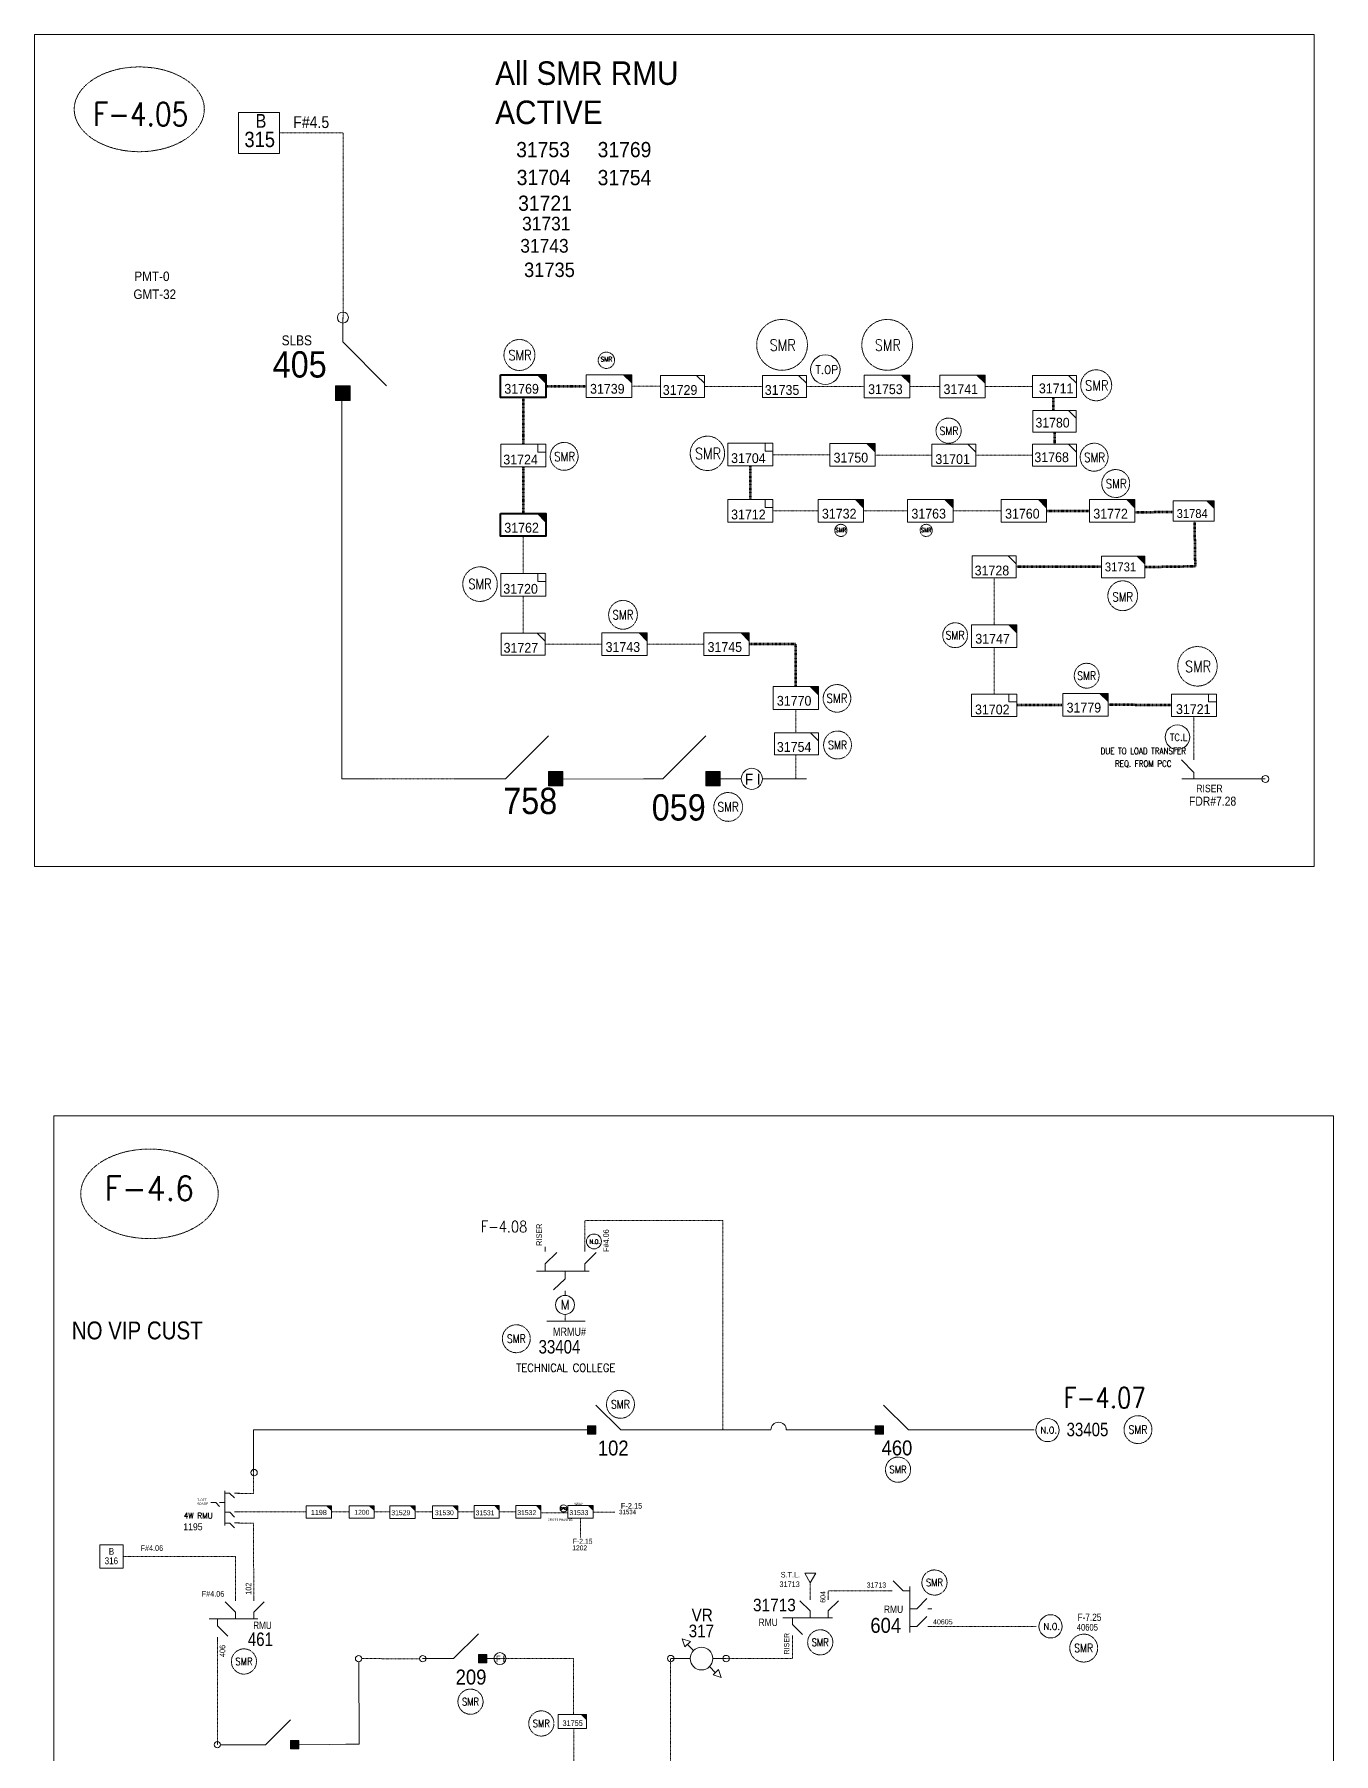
# Model space of a CAD drawing. Header units: metres. Extents: x 65984 to 144644, y -19036 to 23726.
# Drawn here: x 108227 to 110024, y 8003 to 10381 of the extents above; entities that cross this region are included whole.
import ezdxf
from ezdxf.enums import TextEntityAlignment as Align

# ---------------------------------------------------------------- set-up
doc = ezdxf.new("R2010")
doc.units = ezdxf.units.M
doc.header["$MEASUREMENT"] = 0
doc.linetypes.add('DGN Style 3', pattern=[0.013877, 0, -0.013877])
doc.linetypes.add('DGN Style 4', pattern=[1.6, 0.8, -0.4, 0, -0.4])
doc.layers.get('0').update_dxf_attribs({"color": 95, "lineweight": 40})
for name, color, linetype, lineweight in [('ABS', 7, 'Continuous', 40), ('ABS NUMBER', 112, 'Continuous', 30), ('d_eos', 111, 'Continuous', 40), ('d_eos no', 121, 'Continuous', 40), ('d_switch', 95, 'Continuous', 40), ('d_tf', 1, 'Continuous', 40), ('d_tf no', 6, 'Continuous', 40), ('d_ug cable', 95, 'Continuous', 40), ('d_unit sub', 7, 'Continuous', 40), ('d_village name', 7, 'Continuous', 40), ('EARTH FAULT INDICATOR', 95, 'Continuous', 40), ('FDR  2  03', 240, 'Continuous', 40), ('FDR  4  02', 126, 'Continuous', 40), ('FDR  4  06', 36, 'Continuous', 40), ('fedr no', 95, 'Continuous', 40), ('FUSE CUT OUT', 2, 'Continuous', 40), ('GRID STATION  04', 7, 'Continuous', 40), ('GRID STATION 01', 7, 'Continuous', 40), ('Level 37', 7, 'Continuous', 0), ('O H MAIN FEEDER', 4, 'Continuous', 100), ('REGULATOR', 5, 'Continuous', 40), ('SW N O', 114, 'Continuous', 30)]:
    doc.layers.add(name, color=color, linetype=linetype, lineweight=lineweight)
doc.styles.add('NASKHF', font='naskhf.shx', dxfattribs={"height": 8})
doc.styles.add('Style-Andalus', font='andlso.ttf')
doc.styles.add('Style-Arial', font='arial.ttf')
doc.styles.add('Style-ENGINEERING', font='ENGINEERING.shx')
doc.styles.add('Style-msdefault', font='msdefault.shx')
doc.styles.add('Style-simplex', font='simplex.shx')
doc.styles.add('Style-STANDARD', font='STANDARD.shx')

# ---------------------------------------------------------------- blocks, each defined once
blk = doc.blocks.new('ABS2_1_1')
at = {"color": 0, "linetype": 'ByBlock', "lineweight": -2, "ltscale": 500}
for q in [(-29900, 43500), (0, 0)]:
    blk.add_line((0, 13600), q, dxfattribs=at)
at = {"color": 0, "linetype": 'ByBlock', "lineweight": -2, "ltscale": 500, "flags": 128}
for points in [[(5000, 43600), (-5000, 43600), (-5000, 53600), (5000, 53600)], [(3791, 49653), (3791, 49653), (3791, 49653)]]:
    blk.add_lwpolyline(points, close=True, dxfattribs=at)
at = {"color": 0, "linetype": 'ByBlock', "lineweight": -2, "ltscale": 500}
for points in [[(5000, 43600), (-5000, 43600), (5000, 53600), (-5000, 53600)], [(3791, 49653), (3791, 49653), (3791, 49653)]]:
    blk.add_solid(points, dxfattribs=at)
blk = doc.blocks.new('TF_8')
at = {"color": 0, "linetype": 'ByBlock', "lineweight": -2}
blk.add_line((6.3, 4.95), (9.9, 1.35), dxfattribs=at)
blk.add_3dface([(-10.1, 4.95), (9.9, 4.95), (9.9, -5.05), (-10.1, -5.05)], dxfattribs=at)
blk = doc.blocks.new('TF3')
at = {"color": 0, "linetype": 'ByBlock', "lineweight": -2}
for p, q in [((11.3, 9), (18.3, 9)), ((18.3, 9), (18.3, 2))]:
    blk.add_line(p, q, dxfattribs=at)
at = {"color": 0, "linetype": 'ByBlock', "lineweight": -2, "flags": 128}
blk.add_lwpolyline([(18.3, 2), (11.3, 2), (11.3, 9)], dxfattribs=at)
at = {"color": 0, "linetype": 'ByBlock', "lineweight": -2}
blk.add_3dface([(-21.7, 9), (18.3, 9), (18.3, -11), (-21.7, -11)], dxfattribs=at)
blk = doc.blocks.new('exist.us-1000kva')
at = {"color": 0, "linetype": 'ByBlock', "lineweight": -2, "flags": 128}
blk.add_lwpolyline([(40, 12.9), (32.8, 20), (40, 20)], close=True, dxfattribs=at)
at = {"color": 0, "linetype": 'ByBlock', "lineweight": -2, "extrusion": (0, 0, -1)}
blk.add_solid([(-40, 12.9), (-32.8, 20), (-40, 20)], dxfattribs=at)
at = {"color": 0, "linetype": 'ByBlock', "lineweight": -2, "xscale": 2, "yscale": 2}
blk.add_blockref('TF_8', (20.2, 10.1), dxfattribs=at)
blk = doc.blocks.new('*U1006')
at = {"layer": 'EARTH FAULT INDICATOR', "color": 2, "linetype": 'Continuous', "lineweight": 13}
blk.add_circle((0.02, 0.13), 4, dxfattribs=at)
at = {"layer": 'EARTH FAULT INDICATOR', "color": 2, "lineweight": 13, "style": 'Style-Andalus', "width": 0.9}
blk.add_text('F I', height=4.234, dxfattribs=at).set_placement((-2.61, 2.11), align=Align.TOP_LEFT)
blk = doc.blocks.new('*U1048')
at = {"layer": 'FUSE CUT OUT', "color": 7, "linetype": 'Continuous', "lineweight": 13}
blk.add_line((11.8, -11.2), (22.6, -11.2), dxfattribs=at)
at = {"layer": 'FUSE CUT OUT', "color": 7, "linetype": 'Continuous', "lineweight": 13, "flags": 128}
blk.add_lwpolyline([(-22.6, -11.2), (-11, -11.2), (11.4, 11.2)], dxfattribs=at)
blk = doc.blocks.new('*U893')
at = {"layer": 'SW N O', "color": 3, "lineweight": 13}
blk.add_circle((0, 0), 16.8, dxfattribs=at)
at = {"layer": 'SW N O', "color": 3, "lineweight": 13, "style": 'Style-STANDARD'}
blk.add_text('N.O.', height=9.6, dxfattribs=at).set_placement((1.7, -0.2), align=Align.MIDDLE_CENTER)
blk = doc.blocks.new('TRA1_867')
at = {"layer": 'd_tf', "color": 36, "linetype": 'Continuous', "lineweight": 13, "ltscale": 0.000771342, "extrusion": (0, 0, -1), "flags": 128}
blk.add_lwpolyline([(-10, -17), (0, 0), (10, -17)], close=True, dxfattribs=at)
blk = doc.blocks.new('TRA1_866')
at = {"layer": 'd_tf', "color": 36, "linetype": 'Continuous', "lineweight": 13, "ltscale": 0.000771342, "xscale": 1.000046566207833, "yscale": 1.000046566207833, "zscale": 1.000046566207833, "rotation": 180}
blk.add_blockref('TRA1_867', (0, 0), dxfattribs=at)
blk = doc.blocks.new('*U2536')
at = {"layer": 'REGULATOR', "color": 7, "linetype": 'Continuous', "lineweight": 13}
for p, q in [((-9.5, 9.1), (-5.5, 5.1)), ((5.2, -5.6), (9.2, -9.7))]:
    blk.add_line(p, q, dxfattribs=at)
at = {"layer": 'REGULATOR', "color": 7, "linetype": 'Continuous', "lineweight": 13, "flags": 128}
for points in [[(-7.6, 11.1), (-13, 13), (-11.2, 7.6)], [(7.5, -11.2), (13, -13), (11.1, -7.6)]]:
    blk.add_lwpolyline(points, close=True, dxfattribs=at)
at = {"layer": 'REGULATOR', "color": 7, "linetype": 'Continuous', "lineweight": 13}
blk.add_circle((-0.2, -0.3), 7.56, dxfattribs=at)
blk = doc.blocks.new('*U3501')
at = {"layer": 'd_eos', "color": 2, "linetype": 'Continuous', "lineweight": 13, "ltscale": 1.416195}
for p, q in [((-12.1, 11.3), (-14.9, 11.3)), ((-4.6, 11.3), (-11.4, 18.3)), ((0, 11.3), (-4.6, 11.3)), ((0, 14), (0, -18.3)), ((-4.6, -12.9), (-11.4, -5.9)), ((0, -0.8), (4.7, -0.8)), ((4.7, -0.8), (11.4, -7.8)), ((12.1, -0.8), (14.9, -0.8)), ((-12.1, -12.9), (-14.9, -12.9)), ((0, -12.9), (-4.6, -12.9))]:
    blk.add_line(p, q, dxfattribs=at)
blk = doc.blocks.new('*U3500')
at = {"layer": 'FDR  2  03', "color": 2, "linetype": 'DGN Style 3', "lineweight": 13}
blk.add_line((-0.9, -24.9), (-0.9, -30.4), dxfattribs=at)
at = {"layer": 'FDR  2  03', "color": 2, "linetype": 'Continuous', "lineweight": 13}
blk.add_line((15.3, -30.4), (-15.9, -30.4), dxfattribs=at)
blk.add_circle((-1.1, -17.1), 7.78, dxfattribs=at)
at = {"layer": 'd_eos', "color": 2, "linetype": 'Continuous', "lineweight": 13, "ltscale": 1.416195, "xscale": 1.333535249848706, "yscale": 1.333535249848706, "zscale": 1.333535249848706, "rotation": 270}
blk.add_blockref('*U3501', (0, 10.5), dxfattribs=at)
at = {"layer": 'FDR  4  02', "color": 2, "linetype": 'Continuous', "lineweight": 13, "style": 'Style-STANDARD'}
blk.add_text('M', height=7.83, dxfattribs=at).set_placement((-0.9, -17), align=Align.MIDDLE_CENTER)
blk = doc.blocks.new('*U4153')
at = {"layer": 'SW N O', "color": 1, "lineweight": 13}
blk.add_circle((0, 0), 16.8, dxfattribs=at)
at = {"layer": 'SW N O', "color": 1, "lineweight": 13, "style": 'Style-STANDARD'}
blk.add_text('TC.L', height=9.6, dxfattribs=at).set_placement((1.7, -0.2), align=Align.MIDDLE_CENTER)
blk = doc.blocks.new('*U4208')
at = {"layer": 'SW N O', "color": 3, "lineweight": 13}
blk.add_circle((0, 0), 16.8, dxfattribs=at)
at = {"layer": 'SW N O', "color": 3, "lineweight": 13, "style": 'Style-STANDARD'}
blk.add_text('OPEN', height=9.6, dxfattribs=at).set_placement((1.7, -0.2), align=Align.MIDDLE_CENTER)
blk = doc.blocks.new('*U4165')
at = {"layer": 'SW N O', "color": 3, "lineweight": 13}
blk.add_circle((0, 0), 16.8, dxfattribs=at)
at = {"layer": 'SW N O', "color": 3, "lineweight": 13, "style": 'Style-STANDARD'}
blk.add_text('T.OP', height=9.6, dxfattribs=at).set_placement((1.7, -0.2), align=Align.MIDDLE_CENTER)

msp = doc.modelspace()

# ---------------------------------------------------------------- linework, layer by layer
at = {"layer": 'd_eos', "color": 7, "linetype": 'Continuous', "lineweight": 13, "ltscale": 0.964951}
for p, q in [((108477.7, 8350.3), (108470.7, 8350.3)), ((108482.7, 8345), (108477.5, 8350.3)), ((108489.9, 8350.4), (108482.9, 8350.4)), ((108497.3, 8363.1), (108490.2, 8363.1)), ((108503.4, 8356.7), (108497.2, 8363)), ((108510.6, 8363.1), (108503.5, 8363.1)), ((108496.9, 8337.2), (108489.9, 8337.2)), ((108503.4, 8330.3), (108496.9, 8337.1)), ((108510.5, 8337.5), (108503.4, 8337.5)), ((108497, 8322), (108490, 8322)), ((108503.4, 8315.4), (108497.1, 8321.9)), ((108510.5, 8322.3), (108503.5, 8322.3))]:
    msp.add_line(p, q, dxfattribs=at)
at = {"layer": 'd_eos', "color": 7, "linetype": 'Continuous', "lineweight": 13, "ltscale": 1.072168}
msp.add_line((108490, 8366.3), (108490, 8318.8), dxfattribs=at)
at = {"layer": 'd_eos', "color": 2, "linetype": 'Continuous', "lineweight": 13, "ltscale": 1.297191}
for p, q in [((109413.6, 8228), (109407.8, 8228)), ((109428.7, 8228), (109414.9, 8242.2)), ((109438.1, 8228), (109428.7, 8228)), ((109438.1, 8234.2), (109438.1, 8170.8)), ((109300.2, 8200.5), (109286, 8214.3)), ((109300.2, 8215.7), (109300.2, 8221.4)), ((109324.9, 8215.7), (109324.9, 8221.4)), ((109324.9, 8200.5), (109339.1, 8214.3)), ((109447.6, 8203.3), (109461.4, 8217.6)), ((109331.1, 8191.1), (109262.3, 8191.1)), ((109275.5, 8191.1), (109275.5, 8181.6)), ((109275.5, 8181.6), (109289.7, 8167.8)), ((109300.2, 8191.1), (109300.2, 8200.5)), ((109324.9, 8191.1), (109324.9, 8200.5)), ((109438.1, 8203.3), (109447.6, 8203.3)), ((109447.6, 8178.7), (109461.4, 8192.9)), ((109462.7, 8203.3), (109468.5, 8203.3)), ((109275.5, 8166.5), (109275.5, 8160.8)), ((109438.1, 8178.7), (109447.6, 8178.7)), ((109462.7, 8178.7), (109468.5, 8178.7))]:
    msp.add_line(p, q, dxfattribs=at)
at = {"layer": 'd_eos', "color": 2, "linetype": 'Continuous', "lineweight": 13, "ltscale": 1.323664}
for p, q in [((108504.9, 8198.9), (108490.4, 8213)), ((108504.9, 8214.4), (108504.9, 8220.2)), ((108530.1, 8214.3), (108530.1, 8220.2)), ((108530.1, 8198.9), (108544.6, 8213)), ((108535.6, 8189.3), (108468.6, 8189.3)), ((108479.8, 8189.3), (108479.8, 8179.6)), ((108504.9, 8189.3), (108504.9, 8198.9)), ((108530.1, 8189.3), (108530.1, 8198.9)), ((108479.8, 8179.6), (108494.3, 8165.5)), ((108479.8, 8164.2), (108479.8, 8158.3))]:
    msp.add_line(p, q, dxfattribs=at)
at = {"layer": 'd_ug cable', "color": 191, "linetype": 'DGN Style 3', "lineweight": 100}
for p, q in [((108934.4, 9894.5), (108990.3, 9894.5)), ((109217.3, 9784.1), (109217.3, 9737.4)), ((109627.4, 9721.8), (109686.7, 9721.8)), ((109749.9, 9720.2), (109802.5, 9720.5)), ((109833.2, 9645), (109832.2, 9707.5)), ((109833.2, 9645), (109762.7, 9643.9)), ((109648.5, 9453), (109586, 9453)), ((109799.9, 9453), (109712.4, 9453.7))]:
    msp.add_line(p, q, dxfattribs=at)
at = {"layer": 'd_ug cable', "color": 191, "linetype": 'DGN Style 3', "lineweight": 13}
for p, q in [((109053.1, 9894.5), (109092.9, 9894.5)), ((109153.8, 9894), (109234, 9894)), ((109294.9, 9894), (109375, 9894)), ((109437.9, 9894), (109479.3, 9894)), ((109542.1, 9894), (109607.5, 9894)), ((109248.5, 9799.4), (109327.2, 9799.4)), ((109390, 9798.8), (109468.3, 9798.8)), ((109529.3, 9798.8), (109607.5, 9798.8)), ((109374, 9721.8), (109435, 9721.8)), ((109564.5, 9721.8), (109497.8, 9721.8)), ((108903, 9635.3), (108903, 9686.7)), ((109554.8, 9629.1), (109554.8, 9564.5)), ((108903, 9552.7), (108903, 9604.1)), ((108933.5, 9537.4), (109011.8, 9537.4)), ((109074.6, 9537.4), (109152.9, 9537.4)), ((109554.8, 9533.1), (109554.8, 9468.6)), ((109280.1, 9414.9), (109280.1, 9447.4)), ((109831.1, 9437.4), (109831.1, 9386)), ((109280.1, 9351.3), (109280.1, 9384.5)), ((108809.2, 9351.3), (108697.3, 9351.3))]:
    msp.add_line(p, q, dxfattribs=at)
at = {"layer": 'd_ug cable', "color": 36, "linetype": 'DGN Style 3', "lineweight": 13}
for p, q in [((108988.2, 8740.3), (109179.1, 8740.3)), ((108988.2, 8704), (108988.2, 8740.3)), ((108530, 8363), (108530, 8396.2)), ((108529.8, 8363), (108508.1, 8363)), ((108602.8, 8337.5), (108510.5, 8337.5)), ((108662, 8337.5), (108637.8, 8337.5)), ((108718.6, 8337.5), (108696.8, 8337.5)), ((108777.6, 8337.5), (108753.4, 8337.5)), ((108835, 8337.5), (108812.4, 8337.5)), ((108892.8, 8337.5), (108869.8, 8337.5)), ((108964.9, 8336), (108927.6, 8336.1)), ((108982.5, 8328.7), (108982.5, 8301.8)), ((109029.6, 8337.1), (108999.8, 8337.1)), ((108530, 8322), (108508.8, 8322)), ((108530.1, 8220.2), (108530, 8322)), ((109300.2, 8221.4), (109300.2, 8239.5)), ((108479.8, 8158.3), (108479.8, 8015.4)), ((108972.6, 8057.3), (108972.6, 8134.5)), ((108973.1, 7991.9), (108973.1, 8036.6))]:
    msp.add_line(p, q, dxfattribs=at)
at = {"layer": 'd_ug cable', "color": 191, "linetype": 'DGN Style 3', "lineweight": 13, "flags": 128}
for points in [[(108565.7, 10244.6), (108653.8, 10244.6), (108653.8, 9988)], [(109311.1, 9721.8), (109248.5, 9721.8)]]:
    msp.add_lwpolyline(points, dxfattribs=at)
at = {"layer": 'd_ug cable', "color": 191, "linetype": 'DGN Style 3', "lineweight": 100, "flags": 128}
for points in [[(108903, 9878.8), (108903, 9814.1)], [(109636.8, 9860.8), (109636.8, 9878.8)], [(109638, 9830.7), (109638, 9814.1)], [(108903, 9782.9), (108903, 9718.1)], [(109703, 9644.3), (109703, 9644.3), (109585.3, 9644.3)], [(109280.1, 9478.8), (109280.1, 9537.4), (109215.7, 9537.4)]]:
    msp.add_lwpolyline(points, dxfattribs=at)
at = {"layer": 'd_ug cable', "color": 36, "linetype": 'DGN Style 3', "lineweight": 13, "flags": 128}
for points in [[(109179.1, 8450.7), (109179.1, 8569.1), (109179.1, 8569.1), (109179.1, 8740.3)], [(108504.9, 8220.2), (108504.9, 8275.6), (108349.3, 8275.6)], [(109407.8, 8228), (109324.9, 8228), (109324.9, 8221.4)], [(109275.5, 8160.8), (109275.5, 8134.5), (109183.3, 8134.5)], [(109468.5, 8178.7), (109612.8, 8178.7), (109612.8, 8178.7)], [(108679.8, 8134.5), (108759.5, 8134.2)], [(108862.5, 8134.4), (108972.6, 8134.5)], [(109106.9, 8134.5), (109106.9, 7864.9), (108976.2, 7864.9)]]:
    msp.add_lwpolyline(points, dxfattribs=at)
at = {"layer": 'd_ug cable', "color": 2, "linetype": 'DGN Style 3', "lineweight": 13}
for centre, radius in [((109261.2, 9951.5), 35.1), ((109406.7, 9951.5), 35.1), ((108897.8, 9937.5), 21.4), ((109695.9, 9895.6), 21.4), ((109491.6, 9832.8), 17.4), ((109157.9, 9801.4), 23.8), ((108959.7, 9797.3), 19.3), ((109693, 9796.1), 19.3), ((109722.9, 9759.7), 19.3), ((108843.3, 9620.6), 23.9), ((109041.1, 9578.1), 19.9), ((109500.7, 9549.9), 17.2), ((109836, 9506.9), 27.3), ((109682.7, 9493.9), 17.2), ((109337.2, 9462.6), 19.1), ((109338, 9398.1), 19.3), ((109186.7, 9312.4), 19.9), ((108893.5, 8576.9), 19.3), ((109037.6, 8486.2), 19.3), ((109753.7, 8451.2), 19.3), ((109421.7, 8395.8), 17.4), ((109472.1, 8239.7), 17.4), ((109314, 8157), 17.4), ((109678.6, 8149), 19.3), ((108516.6, 8130.5), 17.4), ((108830.1, 8074.9), 17.4), ((108928.1, 8044.8), 17.4)]:
    msp.add_circle(centre, radius, dxfattribs=at)
at = {"layer": 'd_ug cable', "color": 2, "linetype": 'DGN Style 4', "lineweight": 13}
msp.add_circle((109018.1, 9930.2), 11.3, dxfattribs=at)
at = {"layer": 'd_ug cable', "color": 1, "linetype": 'DGN Style 3', "lineweight": 13}
for centre, radius in [((109342.6, 9694.9), 8.43), ((109460.7, 9694.9), 8.43), ((109732.6, 9604.5), 20.6)]:
    msp.add_circle(centre, radius, dxfattribs=at)
at = {"layer": 'FDR  4  06', "color": 36, "linetype": 'Continuous', "lineweight": 13}
msp.add_line((109233.8, 8450.7), (109086.1, 8450.7), dxfattribs=at)
at = {"layer": 'fedr no', "color": 82, "linetype": 'DGN Style 3', "lineweight": 13, "true_color": 0x1dc70e}
for centre, major_axis in [((108371.8, 10277.3), (90, 0)), ((108385.9, 8777.3), (95.1, 0))]:
    msp.add_ellipse(centre, major_axis=major_axis, ratio=0.651175, dxfattribs=at)
at = {"layer": 'GRID STATION  04', "color": 191, "linetype": 'Continuous', "lineweight": 13, "ltscale": 1.923489, "flags": 128}
msp.add_lwpolyline([(108509.3, 10216.4), (108565.7, 10216.4), (108565.7, 10272.8), (108509.3, 10272.8)], close=True, dxfattribs=at)
at = {"layer": 'GRID STATION  04', "color": 36, "linetype": 'Continuous', "lineweight": 13, "ltscale": 1.094807, "flags": 128}
msp.add_lwpolyline([(108317.2, 8291.7), (108317.2, 8259.6), (108349.3, 8259.6), (108349.3, 8291.7)], close=True, dxfattribs=at)
at = {"layer": 'O H MAIN FEEDER', "color": 191, "lineweight": 13, "ltscale": 1.815276}
msp.add_line((108653.5, 9989.3), (108653.5, 9981.7), dxfattribs=at)
at = {"layer": 'O H MAIN FEEDER', "color": 191, "lineweight": 13, "ltscale": 0.026777}
msp.add_line((108851.5, 9351.4), (108809.2, 9351.3), dxfattribs=at)
at = {"layer": 'O H MAIN FEEDER', "color": 191, "lineweight": 13, "ltscale": 1.778971}
for p, q in [((109071.5, 9351.3), (108946.9, 9351)), ((109204.8, 9351.3), (109175.7, 9351.3)), ((109295.1, 9351.3), (109234, 9351.3)), ((109929.7, 9351.3), (109814.5, 9351.3))]:
    msp.add_line(p, q, dxfattribs=at)
at = {"layer": 'O H MAIN FEEDER', "color": 36, "lineweight": 13, "ltscale": 1.033215}
for p, q in [((109245.7, 8450.7), (109053.8, 8450.7)), ((109398.2, 8450.7), (109267.1, 8450.7)), ((108852.8, 8134.5), (108862.5, 8134.4)), ((108484.1, 8015.4), (108532, 8015.4)), ((108657.8, 8016.2), (108676.1, 8016.2))]:
    msp.add_line(p, q, dxfattribs=at)
at = {"layer": 'O H MAIN FEEDER', "color": 194, "lineweight": 13, "ltscale": 1.033215}
msp.add_line((109610.2, 8450.7), (109451.7, 8450.7), dxfattribs=at)
at = {"layer": 'O H MAIN FEEDER', "color": 140, "lineweight": 13, "ltscale": 0.861012, "flags": 128}
for points in [[(109997.4, 10380.9), (108226.6, 10380.9), (108226.6, 9229.9), (109997.4, 9229.9)], [(110024.4, 8885.1), (108253.6, 8885.1), (108253.6, 7572.1), (110024.4, 7572.1)]]:
    msp.add_lwpolyline(points, close=True, dxfattribs=at)
at = {"layer": 'O H MAIN FEEDER', "color": 191, "lineweight": 13, "ltscale": 0.026777, "flags": 128}
msp.add_lwpolyline([(108697.3, 9351.3), (108651.9, 9351.3), (108651.9, 9885.4)], dxfattribs=at)
at = {"layer": 'O H MAIN FEEDER', "color": 36, "lineweight": 13, "ltscale": 1.033215, "flags": 128}
for points in [[(108530, 8395.9), (108530, 8450.7), (108992, 8450.7)], [(108763.5, 8134.5), (108793, 8134.5)], [(109107.3, 8134.5), (109134.1, 8134.5)], [(108676.1, 8016.2), (108675.7, 8129.9)], [(108593.1, 8015.4), (108676.1, 8016.2)]]:
    msp.add_lwpolyline(points, dxfattribs=at)
at = {"layer": 'O H MAIN FEEDER', "color": 36, "lineweight": 13, "ltscale": 20.736, "flags": 128}
msp.add_lwpolyline([(109183.3, 8134.5), (109165.5, 8134.5)], dxfattribs=at)
at = {"layer": 'O H MAIN FEEDER', "color": 191, "lineweight": 13, "ltscale": 1.815276}
for centre, radius in [((108653.5, 9989.3), 7.6), ((109930, 9351.1), 4.87)]:
    msp.add_circle(centre, radius, dxfattribs=at)
at = {"layer": 'O H MAIN FEEDER', "color": 36, "lineweight": 13, "ltscale": 1.033215}
for centre in [(108530.6, 8391.7), (108675.3, 8134.4), (108764, 8134.4), (109107.1, 8134.5), (109183.7, 8134.5)]:
    msp.add_circle(centre, 4.48, dxfattribs=at)
at = {"layer": 'O H MAIN FEEDER', "color": 154, "lineweight": 13, "ltscale": 1.033215}
msp.add_circle((108479.8, 8015.4), 4.33, dxfattribs=at)
at = {"layer": 'O H MAIN FEEDER', "color": 36, "lineweight": 13, "ltscale": 1.033215}
msp.add_arc((109256.4, 8450.7), 10.7, 0, 180, dxfattribs=at)

# ---------------------------------------------------------------- block references
at = {"layer": 'ABS', "color": 2, "linetype": 'Continuous', "lineweight": 13, "ltscale": 3.021892, "xscale": 0.002024669999734851, "yscale": 0.002024669999734851, "zscale": 0.001340801093033324, "rotation": 179.9999999999998}
msp.add_blockref('ABS2_1_1', (108653.5, 9983.1), dxfattribs=at)
at = {"layer": 'ABS', "color": 7, "linetype": 'Continuous', "lineweight": 13, "ltscale": 2.961454, "xscale": 0.001984176599740154, "yscale": 0.001984176599740154, "zscale": 0.001313985071172658, "rotation": 269.9999999999997}
msp.add_blockref('ABS2_1_1', (108851.5, 9351.4), dxfattribs=at)
at = {"layer": 'ABS', "color": 2, "linetype": 'Continuous', "lineweight": 13, "ltscale": 2.961454, "xscale": 0.001984176599740154, "yscale": 0.001984176599740154, "zscale": 0.001313985071172658, "rotation": 269.9999999999997}
msp.add_blockref('ABS2_1_1', (109069.4, 9351.3), dxfattribs=at)
at = {"layer": 'ABS', "color": 2, "linetype": 'Continuous', "lineweight": 13, "ltscale": 1.719994, "xscale": 0.001152397377077414, "zscale": 0.0007631543229249617}
for p, yscale, rotation in [((109053.8, 8450.7), -0.001152397377077415, 270.0000000000002), ((109451.7, 8450.7), -0.001152397377077415, 270.0000000000002), ((108791, 8134.5), 0.001152397377077414, 269.9999999999998), ((108530.8, 8015.4), 0.001152397377077414, 269.9999999999997)]:
    msp.add_blockref('ABS2_1_1', p, dxfattribs=dict(at, yscale=yscale, rotation=rotation))
at = {"layer": 'd_eos', "color": 2, "linetype": 'Continuous', "lineweight": 13, "ltscale": 1.416195, "xscale": 1.689423058093893, "yscale": 1.689423058093893, "zscale": 1.689423058093893}
msp.add_blockref('*U3500', (108962.7, 8652.6), dxfattribs=at)
at = {"layer": 'd_tf', "color": 36, "linetype": 'Continuous', "lineweight": 13, "ltscale": 0.000771342, "extrusion": (0, 0, -1), "xscale": 0.7672319999999998, "yscale": 0.7672319999999998, "zscale": 0.7672319999999998}
msp.add_blockref('TRA1_866', (-109300.2, 8239.5), dxfattribs=at)
at = {"layer": 'd_unit sub', "color": 2, "linetype": 'Continuous', "lineweight": 40, "xscale": 1.57059069312404, "yscale": 1.57059069312404, "zscale": 1.447480310744584, "rotation": 359.9999999999999}
msp.add_blockref('exist.us-1000kva', (108871.6, 9878.8), dxfattribs=at)
at = {"layer": 'd_unit sub', "color": 2, "linetype": 'Continuous', "lineweight": 13, "rotation": 359.9999999999999}
for name, p, xscale, yscale, zscale in [('exist.us-1000kva', (108990.3, 9878.8), 1.57059069312404, 1.57059069312404, 1.447480310744584), ('exist.us-1000kva', (109375, 9878.3), 1.57059069312404, 1.57059069312404, 1.447480310744584), ('TF3', (108905.7, 9800), 1.559635402104854, 1.559635402104854, 0.4411919987149486), ('TF3', (109220, 9801.3), 1.559635402104854, 1.559635402104854, 0.4411919987149486), ('exist.us-1000kva', (109311.1, 9706.1), 1.57059069312404, 1.57059069312404, 1.447480310744584), ('exist.us-1000kva', (109435, 9706.1), 1.57059069312404, 1.57059069312404, 1.447480310744584), ('exist.us-1000kva', (109686.7, 9706.1), 1.57059069312404, 1.57059069312404, 1.447480310744584), ('exist.us-1000kva', (109703, 9629.3), 1.505542368214516, 1.505542368214516, 1.157984248595668), ('TF3', (108905.7, 9621.3), 1.559635402104854, 1.559635402104854, 0.4411919987149486), ('exist.us-1000kva', (109523.4, 9533.1), 1.57059069312404, 1.57059069312404, 1.447480310744584), ('exist.us-1000kva', (109011.8, 9521.7), 1.57059069312404, 1.57059069312404, 1.447480310744584), ('exist.us-1000kva', (109248.7, 9447.4), 1.57059069312404, 1.57059069312404, 1.447480310744584), ('exist.us-1000kva', (109649.6, 9438), 1.57059069312404, 1.57059069312404, 1.447480310744584), ('TF3', (109833.8, 9454.5), 1.559635402104854, 1.559635402104854, 0.4411919987149486), ('exist.us-1000kva', (108951.2, 8037.6), 0.9835741568743878, 0.9835741568743878, 0.8849342361390662)]:
    msp.add_blockref(name, p, dxfattribs=dict(at, xscale=xscale, yscale=yscale, zscale=zscale))
at = {"layer": 'd_unit sub', "color": 191, "linetype": 'Continuous', "lineweight": 13, "xscale": 3.047326969988598, "yscale": 3.047326969988598, "zscale": 1.523663484994299}
for p in [(109123.6, 9894.2), (109555.1, 9644.5), (108903.3, 9537.6)]:
    msp.add_blockref('TF_8', p, dxfattribs=at)
at = {"layer": 'd_unit sub', "color": 2, "linetype": 'Continuous', "lineweight": 13, "xscale": 3.047326969988598, "yscale": 3.047326969988598, "zscale": 1.523663484994299}
for p in [(109264.7, 9894.2), (109638.3, 9894.2), (109499.1, 9799), (109638.3, 9799), (109281.4, 9399.9)]:
    msp.add_blockref('TF_8', p, dxfattribs=at)
at = {"layer": 'd_unit sub', "color": 191, "linetype": 'Continuous', "lineweight": 13, "rotation": 359.9999999999999}
for name, p, xscale, yscale, zscale in [('exist.us-1000kva', (109479.3, 9878.3), 1.57059069312404, 1.57059069312404, 1.447480310744584), ('TF_8', (109638.6, 9845.9), 3.00581257097791, 3.00581257097791, 1.371297136494869), ('exist.us-1000kva', (109327.2, 9783.6), 1.57059069312404, 1.57059069312404, 1.447480310744584), ('TF3', (109220, 9723.4), 1.559635402104854, 1.559635402104854, 0.4411919987149486), ('exist.us-1000kva', (109564.5, 9706.1), 1.57059069312404, 1.57059069312404, 1.447480310744584), ('exist.us-1000kva', (109802.5, 9707.5), 1.413531623811636, 1.413531623811636, 1.302732279670126), ('exist.us-1000kva', (109152.9, 9521.7), 1.57059069312404, 1.57059069312404, 1.447480310744584), ('TF3', (109557.4, 9454.5), 1.559635402104854, 1.559635402104854, 0.4411919987149486)]:
    msp.add_blockref(name, p, dxfattribs=dict(at, xscale=xscale, yscale=yscale, zscale=zscale))
at = {"layer": 'd_unit sub', "color": 191, "linetype": 'Continuous', "lineweight": 40, "xscale": 1.57059069312404, "yscale": 1.57059069312404, "zscale": 1.447480310744584, "rotation": 359.9999999999999}
msp.add_blockref('exist.us-1000kva', (108871.6, 9686.7), dxfattribs=at)
at = {"layer": 'd_unit sub', "color": 36, "linetype": 'Continuous', "lineweight": 13, "rotation": 359.9999999999999}
for p, xscale, yscale, zscale in [((108602.8, 8328.5), 0.8755788842307409, 0.8755788842307409, 0.5806053523308414), ((108662, 8328.6), 0.8704334321008517, 0.8704334321008517, 0.6451170581453793), ((108718.6, 8328.2), 0.8704334321008517, 0.8704334321008517, 0.6451170581453793), ((108777.6, 8328.4), 0.8704334321008517, 0.8704334321008517, 0.6451170581453793), ((108835, 8328.7), 0.8704334321008517, 0.8704334321008517, 0.6451170581453793), ((108892.8, 8328.8), 0.8704334321008517, 0.8704334321008517, 0.6451170581453793), ((108964.9, 8328.8), 0.8704334321008517, 0.8704334321008517, 0.6451170581453793)]:
    msp.add_blockref('exist.us-1000kva', p, dxfattribs=dict(at, xscale=xscale, yscale=yscale, zscale=zscale))
at = {"layer": 'EARTH FAULT INDICATOR', "color": 2, "linetype": 'Continuous', "lineweight": 13}
for p, xscale, yscale, zscale in [((109219.3, 9350.8), 3.643149312000001, 3.643149312000001, 3.643149312000001), ((108870.8, 8134.2), 2.0736, 2.0736, 2.0736)]:
    msp.add_blockref('*U1006', p, dxfattribs=dict(at, xscale=xscale, yscale=yscale, zscale=zscale))
at = {"layer": 'FUSE CUT OUT', "color": 7, "linetype": 'Continuous', "lineweight": 13, "xscale": 0.7685736163240389, "yscale": 0.7685736163240389, "zscale": 0.7685736163240389, "rotation": 90.00000000000001}
msp.add_blockref('*U1048', (109822.5, 9368.6), dxfattribs=at)
at = {"layer": 'REGULATOR', "color": 7, "linetype": 'Continuous', "lineweight": 13, "xscale": 2.0736, "yscale": 2.0736, "zscale": 2.0736}
msp.add_blockref('*U2536', (109150.1, 8135.1), dxfattribs=at)
at = {"layer": 'SW N O', "color": 3, "lineweight": 13}
for name, p, xscale, yscale, zscale in [('*U4165', (109321.1, 9917.3), 1.215480248437692, 1.215480248437692, 1.215480248437692), ('*U893', (109000.9, 8711.4), 0.6118560396011355, 0.6118560396011355, 0.6118560396011355), ('*U893', (109628.6, 8450.6), 0.9550272496019225, 0.9550272496019225, 0.9550272496019225), ('*U4208', (108958.9, 8342.2), 0.2930507941118971, 0.2930507941118971, 0.2930507941118971), ('*U893', (109632.7, 8179.1), 0.9550272496019225, 0.9550272496019225, 0.9550272496019225)]:
    msp.add_blockref(name, p, dxfattribs=dict(at, xscale=xscale, yscale=yscale, zscale=zscale))
at = {"layer": 'SW N O', "color": 1, "lineweight": 13, "xscale": 1.010245633566802, "yscale": 1.010245633566802, "zscale": 1.010245633566802}
msp.add_blockref('*U4153', (109808.3, 9408.9), dxfattribs=at)

# ---------------------------------------------------------------- texts
at = {"layer": 'ABS NUMBER', "color": 2, "lineweight": 13, "style": 'Style-Arial', "width": 0.88}
for s, height, p in [('405', 36.43, (108556.4, 9942.7)), ('059', 36.43, (109080.9, 9330)), ('102', 20.74, (109006.3, 8436.1)), ('460', 20.74, (109398.9, 8436.3)), ('209', 20.74, (108809.6, 8119.3))]:
    msp.add_text(s, height=height, dxfattribs=at).set_placement(p, align=Align.TOP_LEFT)
at = {"layer": 'ABS NUMBER', "color": 7, "lineweight": 13}
for s, height, style, width, p in [('758', 36.43, 'Style-Arial', 0.88, (108875.4, 9339)), ('317', 17.48, 'Style-ENGINEERING', 0.9, (109132, 8181.5)), ('VR', 17.48, 'Style-ENGINEERING', 0.9, (109136.1, 8203.5))]:
    msp.add_text(s, height=height, dxfattribs=dict(at, style=style, width=width)).set_placement(p, align=Align.TOP_LEFT)
at = {"layer": 'd_eos no', "color": 7, "linetype": 'Continuous', "lineweight": 13, "style": 'Style-Arial', "width": 0.88}
msp.add_text('PMT-0', height=13.18, dxfattribs=at).set_placement((108365, 10052.9), align=Align.TOP_LEFT)
at = {"layer": 'd_eos no', "color": 2, "linetype": 'Continuous', "lineweight": 13}
for s, height, style, width, p in [('MRMU#', 11.4, 'Style-msdefault', 0.818182, (108944.2, 8592.3)), ('33404', 18.66, 'Style-msdefault', 0.833333, (108924.3, 8575.1)), ('33405', 18.66, 'Style-msdefault', 0.833333, (109654.9, 8460.7)), ('31713', 17.32, 'Style-Arial', 0.88, (109221, 8217.3)), ('461', 18.66, 'Style-msdefault', 0.833333, (108522, 8170.6))]:
    msp.add_text(s, height=height, dxfattribs=dict(at, style=style, width=width)).set_placement(p, align=Align.TOP_LEFT)
at = {"layer": 'd_eos no', "color": 2, "linetype": 'Continuous', "lineweight": 53, "ltscale": 0.9, "style": 'Style-msdefault', "width": 0.818182}
msp.add_text('RMU', height=10.26, dxfattribs=at).set_placement((108529.5, 8185.7), align=Align.TOP_LEFT)
at = {"layer": 'd_eos no', "color": 2, "linetype": 'Continuous', "lineweight": 13, "style": 'Style-Arial', "width": 0.88}
msp.add_text('604', height=20.74, dxfattribs=at).set_placement((109383.4, 8170.1))
at = {"layer": 'd_eos no', "color": 7, "linetype": 'Continuous', "lineweight": 13, "insert": (108363.7, 10028.1), "char_height": 13.088, "attachment_point": 1, "style": 'NASKHF'}
msp.add_mtext('\\fArial|b0|i0|c178178|p39;\\H1x;\\W0.88;GMT-32\\P', dxfattribs=at)
at = {"layer": 'd_switch', "color": 55, "linetype": 'Continuous', "lineweight": 13, "style": 'Style-msdefault', "width": 0.857143}
msp.add_text('FDR#7.28', height=12.5, dxfattribs=at).set_placement((109824.3, 9326.7), align=Align.TOP_LEFT)
at = {"layer": 'd_switch', "color": 2, "linetype": 'Continuous', "lineweight": 13, "style": 'Style-ENGINEERING', "width": 0.857143}
msp.add_text('RISER', height=10.41, dxfattribs=at).set_placement((109834.4, 9343.2), align=Align.TOP_LEFT)
at = {"layer": 'd_switch', "color": 251, "linetype": 'Continuous', "lineweight": 13, "style": 'Style-ENGINEERING', "width": 0.921053}
msp.add_text('RISER', height=7.88, rotation=90, dxfattribs=at).set_placement((108921.1, 8705.4), align=Align.TOP_LEFT)
at = {"layer": 'd_switch', "color": 154, "linetype": 'Continuous', "lineweight": 13, "style": 'Style-ENGINEERING', "width": 0.921053}
msp.add_text('F#4.06', height=7.88, rotation=90, dxfattribs=at).set_placement((109013.7, 8697), align=Align.TOP_LEFT)
at = {"layer": 'd_switch', "color": 36, "linetype": 'Continuous', "lineweight": 13, "style": 'Style-ENGINEERING', "width": 0.921053}
for p in [(108373.6, 8291.3), (108458.2, 8228)]:
    msp.add_text('F#4.06', height=7.88, dxfattribs=at).set_placement(p, align=Align.TOP_LEFT)
for s, p in [('102', (108519, 8222.8)), ('406', (108482.9, 8136.7))]:
    msp.add_text(s, height=7.88, rotation=90, dxfattribs=at).set_placement(p, align=Align.TOP_LEFT)
at = {"layer": 'd_switch', "color": 7, "linetype": 'Continuous', "lineweight": 13, "style": 'Style-ENGINEERING', "width": 0.857143}
msp.add_text('604', height=7.11, rotation=90, dxfattribs=at).set_placement((109314.1, 8227.9), align=Align.TOP_RIGHT)
for s, p in [('31713', (109405.3, 8239.8)), ('40605', (109497.2, 8188.9))]:
    msp.add_text(s, height=7.11, dxfattribs=at).set_placement(p, align=Align.TOP_RIGHT)
at = {"layer": 'd_switch', "color": 2, "linetype": 'Continuous', "lineweight": 13, "ltscale": 1.19526, "style": 'Style-ENGINEERING', "width": 0.857143}
msp.add_text('40605', height=9.2, dxfattribs=at).set_placement((109698.3, 8182.4), align=Align.TOP_RIGHT)
at = {"layer": 'd_switch', "color": 7, "linetype": 'Continuous', "lineweight": 13, "style": 'Style-ENGINEERING', "width": 0.857143}
msp.add_text('RISER', height=7.11, rotation=90, dxfattribs=at).set_placement((109264, 8140.2), align=Align.TOP_LEFT)
at = {"layer": 'd_switch', "color": 55, "linetype": 'Continuous', "lineweight": 13, "insert": (109703.1, 8196.6), "char_height": 9.988, "attachment_point": 3, "style": 'NASKHF'}
msp.add_mtext('\\FENGINEERING;\\H1x;\\W0.857143;F-7.25', dxfattribs=at)
at = {"layer": 'd_tf no', "color": 121, "linetype": 'Continuous', "lineweight": 13, "style": 'Style-msdefault', "width": 0.947368}
for s, height, p in [('31753', 21.1, (108893.3, 10232.1)), ('31769', 21.1, (109006, 10232.1)), ('31704', 21.1, (108894, 10193.6)), ('31754', 21.1, (109006, 10193.4)), ('31721', 21.1, (108896, 10158)), ('31731', 18.99, (108901.5, 10128.7)), ('31743', 18.99, (108899, 10098)), ('31735', 19.95, (108904.2, 10065.3)), ('31721', 13.57, (109806.3, 9454.5))]:
    msp.add_text(s, height=height, dxfattribs=at).set_placement(p, align=Align.TOP_LEFT)
at = {"layer": 'd_tf no', "color": 1, "linetype": 'Continuous', "lineweight": 13, "ltscale": 1.370812, "style": 'Style-simplex', "width": 0.909091}
msp.add_text('SMR', height=6.36, dxfattribs=at).set_placement((109018.2, 9931.6), align=Align.MIDDLE_CENTER)
at = {"layer": 'd_tf no', "color": 2, "linetype": 'Continuous', "lineweight": 40, "style": 'Style-msdefault'}
for s, height, width, p in [('31769', 13.57, 0.947368, (108876.9, 9897.5)), ('CROSS PHASING', 2.987, 0.945946, (108936.9, 8328))]:
    msp.add_text(s, height=height, dxfattribs=dict(at, width=width)).set_placement(p, align=Align.TOP_LEFT)
at = {"layer": 'd_tf no', "color": 2, "linetype": 'Continuous', "lineweight": 13, "style": 'Style-msdefault', "width": 0.947368}
for s, height, p in [('31739', 13.57, (108995.5, 9897.5)), ('31735', 13.57, (109237.3, 9895.9)), ('31753', 13.57, (109380.3, 9897)), ('31711', 13.57, (109616.6, 9898.1)), ('31724', 13.57, (108875.5, 9799.7)), ('31704', 13.57, (109190.7, 9801.6)), ('31701', 13.57, (109473.3, 9800.3)), ('31768', 13.57, (109610.3, 9802.9)), ('31732', 13.57, (109316.4, 9724.8)), ('31763', 13.57, (109440.2, 9724.8)), ('31772', 13.57, (109691.9, 9724.8)), ('31731', 12.33, (109707.8, 9650.5)), ('31720', 13.57, (108875.5, 9620.9)), ('31743', 13.57, (109017, 9540.4)), ('31747', 13.57, (109528.6, 9551.8)), ('31770', 13.57, (109254, 9466)), ('31779', 13.57, (109654.9, 9456.6)), ('31754', 13.57, (109254, 9402.2)), ('31755', 7.72, (108957.4, 8049.1))]:
    msp.add_text(s, height=height, dxfattribs=at).set_placement(p, align=Align.TOP_LEFT)
at = {"layer": 'd_tf no', "color": 191, "linetype": 'Continuous', "lineweight": 13, "style": 'Style-msdefault', "width": 0.947368}
for s, height, p in [('31729', 13.57, (109096.2, 9895.9)), ('31741', 13.57, (109484.6, 9897)), ('31780', 13.4, (109611.9, 9850.6)), ('31750', 13.57, (109332.5, 9802.3)), ('31712', 13.57, (109190.7, 9723.7)), ('31760', 13.57, (109569.8, 9724.8)), ('31784', 12.21, (109807.2, 9724.3)), ('31728', 13.57, (109527.7, 9646.2)), ('31727', 13.57, (108875.9, 9539.3)), ('31745', 13.57, (109158.1, 9540.4)), ('31702', 13.57, (109528.2, 9454))]:
    msp.add_text(s, height=height, dxfattribs=at).set_placement(p, align=Align.TOP_LEFT)
at = {"layer": 'd_tf no', "color": 191, "linetype": 'Continuous', "lineweight": 40, "style": 'Style-msdefault', "width": 0.947368}
msp.add_text('31762', height=13.57, dxfattribs=at).set_placement((108876.9, 9705.4), align=Align.TOP_LEFT)
at = {"layer": 'd_tf no', "color": 7, "linetype": 'Continuous', "lineweight": 13}
for s, height, style, width, p in [('4WAY', 3.18, 'Style-msdefault', 0.945946, (108973.4, 8350.2)), ('4W RMU', 7.76, 'Style-simplex', 0.945946, (108433.3, 8336)), ('1195', 9.48, 'Style-msdefault', 0.945946, (108432.7, 8321.5)), ('S.T.L.', 7.72, 'Style-msdefault', 0.947368, (109259.3, 8254.4))]:
    msp.add_text(s, height=height, dxfattribs=dict(at, style=style, width=width)).set_placement(p, align=Align.TOP_LEFT)
at = {"layer": 'd_tf no', "color": 36, "linetype": 'Continuous', "lineweight": 13, "style": 'Style-msdefault', "width": 0.947368}
for s, height, p in [('1198', 7.18, (108609.3, 8340.2)), ('1200', 6.84, (108669.3, 8340.2)), ('31529', 6.84, (108720.6, 8339.7)), ('31530', 6.84, (108780.8, 8339.7)), ('31531', 6.84, (108837.1, 8339.5)), ('31532', 6.84, (108894.9, 8339.8)), ('31533', 6.84, (108967, 8339.8)), ('31534', 6.15, (109035.7, 8340.3)), ('1202', 6.72, (108970.9, 8291)), ('31713', 7.72, (109257.6, 8241.2))]:
    msp.add_text(s, height=height, dxfattribs=at).set_placement(p, align=Align.TOP_LEFT)
at = {"layer": 'd_tf no', "color": 121, "linetype": 'Continuous', "lineweight": 40, "insert": (108864.3, 10343.6), "char_height": 32.509, "attachment_point": 1, "style": 'NASKHF'}
msp.add_mtext('\\Fmsdefault;\\H1x;\\W0.945946;All SMR RMU \\PACTIVE', dxfattribs=at)
at = {"layer": 'd_tf no', "color": 1, "linetype": 'Continuous', "lineweight": 40, "attachment_point": 5, "line_spacing_factor": 1.2, "style": 'Style-STANDARD'}
for insert, char_height in [((108898.6, 9937.2), 14.028), ((109262.1, 9951.2), 15.587), ((109407.6, 9951.2), 15.587), ((109696.7, 9895.3), 14.028), ((109158.8, 9801.1), 15.587), ((109693.7, 9795.8), 12.625), ((109723.6, 9759.4), 12.625), ((108843.3, 9620.7), 14.028), ((109041.1, 9578.1), 12.625), ((109500.7, 9549.9), 11.363), ((109836.9, 9506.6), 15.587), ((109682.7, 9493.9), 11.363), ((109337.2, 9462.7), 12.625), ((109338, 9398.1), 11.363), ((109186.7, 9312.5), 12.625), ((108893.5, 8576.9), 11.363), ((109037.6, 8486.2), 11.363), ((109753.7, 8451.2), 11.363), ((109678.6, 8149.1), 11.363)]:
    msp.add_mtext('\\H1x;\\W0.909091;SMR\\P', dxfattribs=dict(at, insert=insert, char_height=char_height))
at = {"layer": 'd_tf no', "color": 1, "linetype": 'Continuous', "lineweight": 40, "ltscale": 0.9, "attachment_point": 5, "line_spacing_factor": 1.2, "style": 'Style-STANDARD'}
for insert, char_height in [((109492.2, 9832.6), 11.363), ((108960.4, 9797), 12.625), ((109421.7, 8395.9), 10.227), ((109472.1, 8239.8), 10.227), ((109314, 8157), 10.227), ((108516.6, 8130.5), 10.227), ((108830.1, 8074.9), 10.227), ((108928.1, 8044.8), 10.227)]:
    msp.add_mtext('\\H1x;\\W0.909091;SMR\\P', dxfattribs=dict(at, insert=insert, char_height=char_height))
at = {"layer": 'd_tf no', "color": 2, "linetype": 'Continuous', "lineweight": 40, "attachment_point": 5, "line_spacing_factor": 1.2, "style": 'Style-STANDARD'}
for insert, char_height in [((109342.5, 9695.4), 5.805), ((109460.6, 9695.4), 5.805), ((109732.6, 9602.9), 12.393)]:
    msp.add_mtext('\\H1x;\\W0.909091;SMR\\P', dxfattribs=dict(at, insert=insert, char_height=char_height))
at = {"layer": 'd_tf no', "color": 2, "linetype": 'Continuous', "lineweight": 40, "ltscale": 1.113576, "insert": (109761, 9380.5), "char_height": 8.728, "attachment_point": 5, "line_spacing_factor": 1.2, "style": 'Style-STANDARD'}
msp.add_mtext('\\H1x;\\W0.909091;DUE TO LOAD TRANSFER\\PREQ. FROM PCC', dxfattribs=at)
at = {"layer": 'd_tf no', "color": 7, "linetype": 'Continuous', "lineweight": 13, "insert": (108451.9, 8355.6), "char_height": 3.32, "width": 1180.975, "attachment_point": 1, "style": 'NASKHF'}
msp.add_mtext('\\Fmsdefault;\\H1x;\\W0.945946;T-OFF\\PSPARE', dxfattribs=at)
at = {"layer": 'd_village name', "color": 7, "linetype": 'Continuous', "lineweight": 13, "style": 'Style-STANDARD'}
msp.add_text('TECHNICAL COLLEGE', height=11.097, dxfattribs=at).set_placement((108962, 8536.7), align=Align.MIDDLE_CENTER)
at = {"layer": 'fedr no', "color": 6, "linetype": 'Continuous', "lineweight": 13, "style": 'Style-STANDARD', "width": 0.909091}
msp.add_text('F-4.05', height=32.44, dxfattribs=at).set_placement((108373.8, 10270.6), align=Align.MIDDLE_CENTER)
at = {"layer": 'fedr no', "color": 55, "linetype": 'Continuous', "lineweight": 13, "style": 'Style-STANDARD', "width": 0.909091}
for s, height, p in [('F-4.08', 15.88, (108876.5, 8732)), ('F-4.07', 28.15, (109707.6, 8495.2))]:
    msp.add_text(s, height=height, dxfattribs=at).set_placement(p, align=Align.MIDDLE_CENTER)
at = {"layer": 'fedr no', "color": 6, "linetype": 'Continuous', "lineweight": 13, "insert": (108385.9, 8784.9), "char_height": 33.66, "attachment_point": 5, "style": 'Style-STANDARD'}
msp.add_mtext('F-4.6', dxfattribs=at)
at = {"layer": 'GRID STATION  04', "color": 191, "linetype": 'Continuous', "lineweight": 13, "style": 'Style-msdefault', "width": 0.888889}
for s, height, p in [('B', 19, (108532.6, 10270.8)), ('F#4.5', 16.39, (108584.8, 10267.8))]:
    msp.add_text(s, height=height, dxfattribs=at).set_placement(p, align=Align.TOP_LEFT)
at = {"layer": 'GRID STATION  04', "color": 7, "linetype": 'Continuous', "lineweight": 13, "style": 'Style-msdefault', "width": 0.888889}
msp.add_text('315', height=21.31, dxfattribs=at).set_placement((108517.3, 10246.3), align=Align.TOP_LEFT)
at = {"layer": 'GRID STATION  04', "color": 36, "linetype": 'Continuous', "lineweight": 13, "style": 'Style-msdefault', "width": 0.888889}
for s, p in [('B', (108329.6, 8287.5)), ('316', (108323.9, 8274.4))]:
    msp.add_text(s, height=9.33, dxfattribs=at).set_placement(p, align=Align.TOP_LEFT)
at = {"layer": 'GRID STATION  04', "color": 2, "linetype": 'Continuous', "lineweight": 70, "ltscale": 0.782414, "insert": (108568.8, 9964.6), "char_height": 13.776, "attachment_point": 1, "style": 'NASKHF'}
msp.add_mtext('\\Fmsdefault;\\H1x;\\W0.888889;SLBS', dxfattribs=at)
at = {"layer": 'GRID STATION 01', "color": 7, "linetype": 'Continuous', "lineweight": 13, "style": 'Style-msdefault'}
for height, p in [(7.64, (109067.7, 8349.6)), (6.87, (108998.9, 8300.2))]:
    msp.add_text('F-2.15', height=height, rotation=359.9993, dxfattribs=at).set_placement(p, align=Align.TOP_RIGHT)
at = {"layer": 'Level 37', "color": 2, "linetype": 'Continuous', "lineweight": 13, "style": 'Style-msdefault', "width": 0.86}
for p in [(109402.2, 8207.8), (109228.7, 8189.7)]:
    msp.add_text('RMU', height=10.16, dxfattribs=at).set_placement(p, align=Align.TOP_LEFT)
at = {"layer": 'Level 37', "color": 2, "linetype": 'Continuous', "lineweight": 13, "ltscale": 2.052622, "insert": (108278.4, 8600.7), "char_height": 24.648, "attachment_point": 1, "style": 'NASKHF'}
msp.add_mtext('\\Fmsdefault;\\H1x;\\W0.86;NO VIP CUST', dxfattribs=at)

doc.saveas('drawing.dxf')
